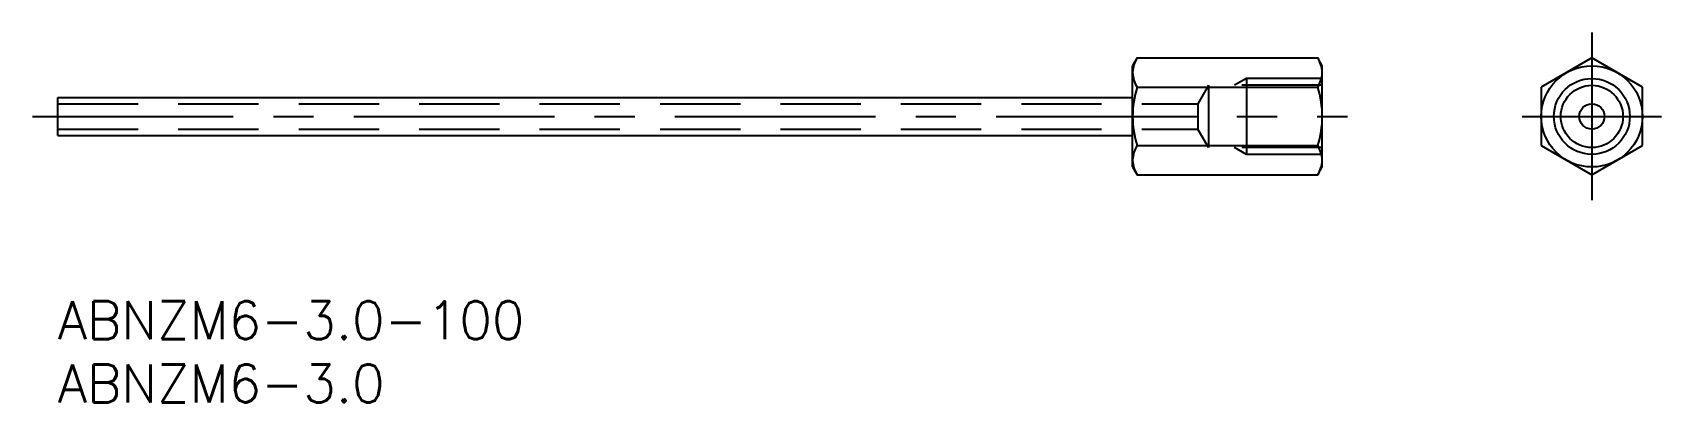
# Model space of a CAD drawing. Extents: x -2 to 127, y -8 to 21.
import ezdxf

# ---------------------------------------------------------------- set-up
doc = ezdxf.new("R2010")
doc.units = 0
doc.header["$LTSCALE"] = 0.5
doc.linetypes.add('CENTER', pattern=[50.8, 31.75, -6.35, 6.35, -6.35])
doc.linetypes.add('DASHED', pattern=[19.05, 12.7, -6.35])
for name, color, linetype in [('MSM_CENTER', 1, 'CENTER'), ('MSM_CONTINUOUS', 7, 'CONTINUOUS'), ('MSM_DASHED', 4, 'DASHED'), ('MSM_NARROW', 5, 'CONTINUOUS'), ('MSM_PART_NUMBER', 7, 'CONTINUOUS')]:
    doc.layers.add(name, color=color, linetype=linetype)
doc.styles.get("Standard").update_dxf_attribs({"font": 'txt.shx', "height": 3, "bigfont": 'bigfont.shx'})

# ---------------------------------------------------------------- blocks, each defined once
blk = doc.blocks.new('*U8')
at = {"layer": 'MSM_PART_NUMBER'}
blk.add_text('ABNZM6-3.0-100', height=3, dxfattribs=at).set_placement((0, -3))
blk = doc.blocks.new('*U9')
at = {"layer": 'MSM_PART_NUMBER'}
blk.add_text('ABNZM6-3.0', height=3, dxfattribs=at).set_placement((0, -8))

msp = doc.modelspace()

# ---------------------------------------------------------------- linework, layer by layer
at = {"layer": 'MSM_CENTER'}
for p, q in [((121.32, 21.25), (121.32, 7.99)), ((-2, 14.62), (102, 14.62)), ((115.82, 14.62), (126.82, 14.62))]:
    msp.add_line(p, q, dxfattribs=at)
at = {"layer": 'MSM_CONTINUOUS'}
for p, q in [((85.36, 19.24), (85, 18.62)), ((85, 10.62), (85, 18.62)), ((85.36, 19.24), (99.64, 19.24)), ((100, 18.62), (99.64, 19.24)), ((100, 10.62), (100, 18.62)), ((121.32, 19.24), (117.32, 16.93)), ((125.32, 16.93), (121.32, 19.24)), ((85.36, 16.93), (99.64, 16.93)), ((117.32, 16.93), (117.32, 12.31)), ((125.32, 12.31), (125.32, 16.93)), ((0, 13.12), (0, 16.12)), ((0, 16.12), (85, 16.12)), ((0, 13.12), (85, 13.12)), ((85.36, 12.31), (99.64, 12.31)), ((117.32, 12.31), (121.32, 10)), ((121.32, 10), (125.32, 12.31)), ((85, 10.62), (85.36, 10)), ((99.64, 10), (100, 10.62)), ((85.36, 10), (99.64, 10))]:
    msp.add_line(p, q, dxfattribs=at)
for radius in [4, 2.46, 1]:
    msp.add_circle((121.32, 14.62), radius, dxfattribs=at)
for centre, radius, start, end in [((87.32, 18), 2.32, 147.6483, 177.2412), ((87.35, 18.18), 2.35, 182.2891, 212.0951), ((97.68, 18), 2.32, 2.7588, 32.3517), ((97.65, 18.18), 2.35, 327.9049, 357.7109), ((92.64, 14.62), 7.64, 162.412, 197.588), ((92.36, 14.62), 7.64, 342.412, 17.588), ((87.35, 11.06), 2.35, 147.9049, 177.7109), ((97.65, 11.06), 2.35, 2.2891, 32.0951), ((87.32, 11.24), 2.32, 182.7588, 212.3517), ((97.68, 11.24), 2.32, 327.6483, 357.2412)]:
    msp.add_arc(centre, radius, start, end, dxfattribs=at)
at = {"layer": 'MSM_DASHED'}
for p, q in [((91, 17.08), (90.16, 15.62)), ((100, 17.08), (91, 17.08)), ((91, 17.08), (91, 12.16)), ((94, 17.62), (93.06, 17.08)), ((100, 17.62), (94, 17.62)), ((94, 17.62), (94, 11.62)), ((0, 15.62), (90.16, 15.62)), ((90.16, 15.62), (90.16, 13.62)), ((0, 13.62), (90.16, 13.62)), ((91, 12.16), (90.16, 13.62)), ((100, 12.16), (91, 12.16)), ((94, 11.62), (93.06, 12.16)), ((100, 11.62), (94, 11.62))]:
    msp.add_line(p, q, dxfattribs=at)
at = {"layer": 'MSM_NARROW'}
msp.add_circle((121.32, 14.62), 3, dxfattribs=at)

# ---------------------------------------------------------------- block references
at = {"layer": 'MSM_CONTINUOUS'}
for name in ['*U8', '*U9']:
    msp.add_blockref(name, (0, 0), dxfattribs=at)

doc.saveas('drawing.dxf')
